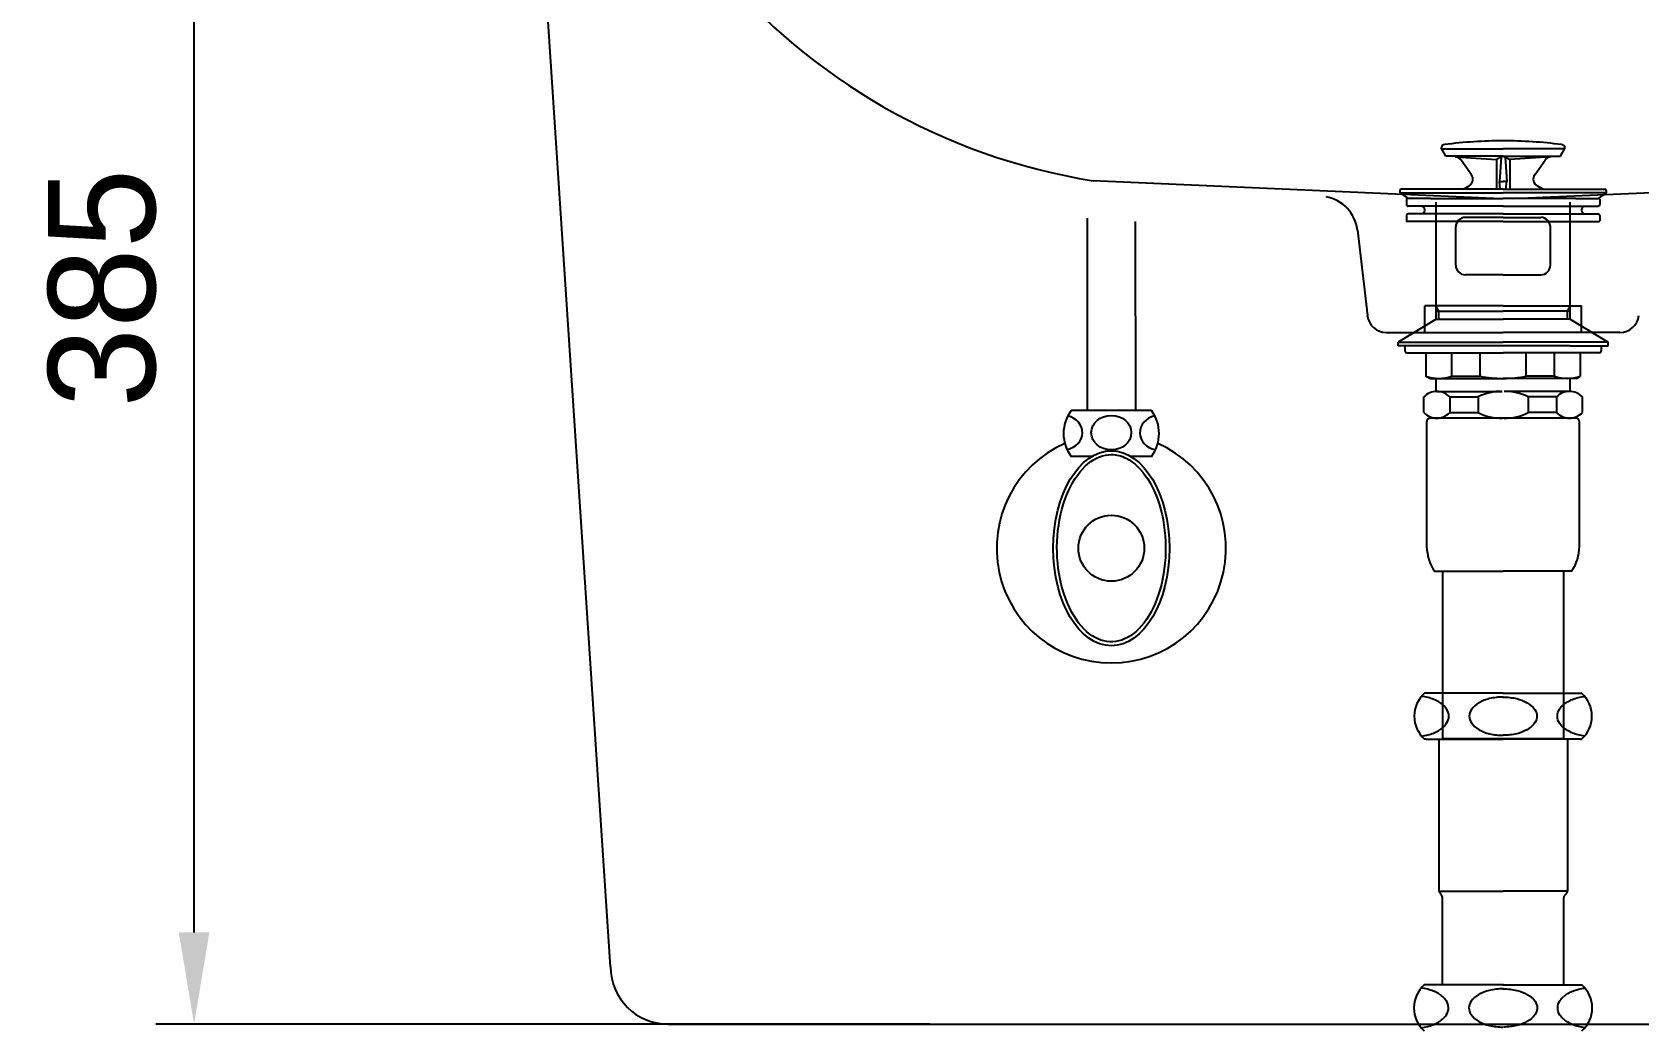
# Model space of a CAD drawing. Header units: millimetres. Extents: x 9101 to 11526, y -274 to 3156.
# Drawn here: x 9547.6 to 9967.9, y 930.3 to 1191.5 of the extents above; entities that cross this region are included whole.
import ezdxf
from ezdxf.lldxf.tags import DXFTag

# ---------------------------------------------------------------- set-up
doc = ezdxf.new("R2010")
doc.units = ezdxf.units.MM
doc.header["$LTSCALE"] = 0.2
for name, color, linetype in [('2', 2, 'HIDDEN'), ('3', 3, 'Continuous'), ('4', 4, 'Continuous'), ('6', 6, 'Continuous'), ('7', 7, 'Continuous')]:
    doc.layers.add(name, color=color, linetype=linetype)
doc.styles.add('h', font='', dxfattribs={"height": 28})
doc.styles.get('h').set_extended_font_data('Haansoft Batang')
tags = doc.linetypes.add('HIDDEN', pattern=[9.525, 6.35, -3.175]).pattern_tags.tags
tags[6:7] = [DXFTag(74, 4), DXFTag(75, 0), DXFTag(340, '0'), DXFTag(46, 1.0), DXFTag(50, 0.0), DXFTag(44, 0.0), DXFTag(45, 0.0)]
tags[4:5] = [DXFTag(74, 4), DXFTag(75, 0), DXFTag(340, '0'), DXFTag(46, 1.0), DXFTag(50, 0.0), DXFTag(44, 0.0), DXFTag(45, 0.0)]
doc.dimstyles.new('AM_ISO$0', dxfattribs={"dimtxt": 28, "dimasz": 24, "dimexe": 10, "dimexo": 0, "dimgap": 10, "dimtad": 1, "dimdec": 0, "dimdsep": 46, "dimtxsty": 'h', "dimcen": -5, "dimclrd": 256, "dimclre": 256, "dimclrt": 256, "dimadec": 0, "dimazin": 2, "dimtp": 0.1, "dimtm": 0.1, "dimtfac": 0.71, "dimtdec": 0, "dimtmove": 0, "dimatfit": 3, "dimfxl": 0, "dimlwd": -1, "dimlwe": -1, "dimarcsym": 0})

# ---------------------------------------------------------------- blocks, each defined once
blk = doc.blocks.new('*D22')
at = {"linetype": 'ByBlock'}
for p, q in [((9644.99, 1317.05), (9579.96, 1317.05)), ((9589.96, 956.03), (9589.96, 1293.05)), ((9782.46, 932.03), (9579.96, 932.03))]:
    blk.add_line(p, q, dxfattribs=at)
for points in [[(9585.96, 1293.05), (9593.96, 1293.05), (9589.96, 1317.05)], [(9585.96, 956.03), (9593.96, 956.03), (9589.96, 932.03)]]:
    blk.add_solid(points)
at = {"layer": 'Defpoints', "color": 0}
for p in [(9589.96, 1317.05), (9644.99, 1317.05, 0), (9782.46, 932.03)]:
    blk.add_point(p, dxfattribs=at)
at = {"insert": (9565.96, 1124.54), "char_height": 28, "attachment_point": 5, "rotation": 90, "style": 'h'}
blk.add_mtext('385', dxfattribs=at)

msp = doc.modelspace()

# ---------------------------------------------------------------- linework, layer by layer
for p, q in [((9698.92, 947.03), (9674.88, 1311.43, 1.6)), ((9713.92, 932.03), (10150.91, 932.03))]:
    msp.add_line(p, q)
at = {"elevation": 0}
msp.add_lwpolyline([(9916.14, 966.03), (9915.62, 966.79)], dxfattribs=at)
msp.add_arc((9713.92, 947.03), 15, 180, 270)
at = {"layer": '2', "color": 0}
for p, q in [((9930.02, 1147.95), (9825.19, 1152.6, 0)), ((9934.81, 1147.95), (10039.64, 1152.6, 0)), ((9894.28, 1139.73), (9896.9, 1117.35)), ((9932.42, 1119.93), (9911.92, 1119.93)), ((9911.92, 1112.93), (9911.92, 1119.93)), ((9932.42, 1119.93), (9952.92, 1119.93)), ((9952.92, 1112.93), (9952.92, 1119.93)), ((9901.86, 1112.93), (9911.92, 1112.93)), ((9911.92, 1112.93), (9932.42, 1112.93)), ((9952.92, 1112.93), (9932.42, 1112.93)), ((9962.97, 1112.93), (9952.92, 1112.93))]:
    msp.add_line(p, q, dxfattribs=at)
for centre, radius, start, end in [((9850.91, 1312.83, 4.84), 162.28, 179.3976, 260.8801), ((9884.35, 1138.56), 10, 6.6755, 80.0159), ((9901.86, 1117.93), 5, 186.6755, 270), ((9962.97, 1117.93), 5, 270, 353.3245)]:
    msp.add_arc(centre, radius, start, end, dxfattribs=at)
at = {"layer": '3', "color": 0}
for p, q in [((9917.42, 1159.06), (9916.18, 1161.2)), ((9916.3, 1161), (9932.42, 1161)), ((9948.53, 1161), (9932.42, 1161)), ((9947.42, 1159.06), (9948.65, 1161.2)), ((9932.42, 1159.06), (9917.42, 1159.06)), ((9919.93, 1158.88), (9930.67, 1158.18)), ((9924.14, 1154.19), (9921.42, 1158.04)), ((9932.42, 1159.06), (9930.67, 1158.18)), ((9930.67, 1158.18), (9930.67, 1150.46)), ((9931.9, 1158.8), (9931.47, 1152.39)), ((9932.42, 1159.06), (9947.42, 1159.06)), ((9932.42, 1159.06), (9934.17, 1158.18)), ((9932.93, 1158.8), (9933.37, 1152.39)), ((9944.9, 1158.88), (9934.17, 1158.18)), ((9934.17, 1158.18), (9934.17, 1150.46)), ((9940.69, 1154.19), (9943.41, 1158.04)), ((9931.67, 1150.46), (9931.47, 1152.42)), ((9931.47, 1152.42), (9932.42, 1152.42)), ((9933.37, 1152.42), (9932.42, 1152.42)), ((9933.16, 1150.46), (9933.37, 1152.42)), ((9905.42, 1150.06), (9905.42, 1149.46)), ((9905.42, 1149.46), (9932.42, 1149.46)), ((9905.42, 1149.46), (9907.56, 1147.96)), ((9915.12, 1150.46), (9905.82, 1150.46)), ((9907.11, 1147.76), (9907.11, 1146.46)), ((9913.42, 1147.96), (9907.31, 1147.96)), ((9913.42, 1147.96), (9932.42, 1147.96)), ((9932.42, 1150.46), (9915.12, 1150.46)), ((9922.06, 1150.46), (9923.51, 1151.3)), ((9932.42, 1150.46), (9949.72, 1150.46)), ((9959.42, 1149.46), (9932.42, 1149.46)), ((9951.42, 1147.96), (9932.42, 1147.96)), ((9942.77, 1150.46), (9941.32, 1151.3)), ((9949.72, 1150.46), (9959.02, 1150.46)), ((9951.42, 1147.96), (9957.52, 1147.96)), ((9959.42, 1149.46), (9957.27, 1147.96)), ((9957.72, 1147.76), (9957.72, 1146.46)), ((9959.42, 1150.06), (9959.42, 1149.46)), ((9907.11, 1143.46), (9907.11, 1142.16)), ((9932.42, 1145.96), (9907.61, 1145.96)), ((9932.42, 1143.96), (9907.61, 1143.96)), ((9914.92, 1116.43), (9914.92, 1147.03)), ((9932.42, 1145.96), (9957.22, 1145.96)), ((9932.42, 1143.96), (9957.22, 1143.96)), ((9949.92, 1116.43), (9949.92, 1147.03)), ((9957.72, 1143.46), (9957.72, 1142.16)), ((9932.42, 1141.96), (9907.31, 1141.96)), ((9920.04, 1130.53), (9920.04, 1140.53)), ((9932.42, 1143.03), (9922.54, 1143.03)), ((9932.42, 1143.03), (9942.29, 1143.03)), ((9932.42, 1141.96), (9957.52, 1141.96)), ((9944.79, 1130.53), (9944.79, 1140.53)), ((9932.42, 1128.03), (9922.54, 1128.03)), ((9932.42, 1128.03), (9942.29, 1128.03)), ((9915.62, 1118.53), (9914.92, 1119.74)), ((9914.92, 1118.53), (9932.42, 1118.53)), ((9915.62, 1116.43), (9915.62, 1118.53)), ((9949.92, 1118.53), (9932.42, 1118.53)), ((9949.22, 1118.53), (9949.92, 1119.74)), ((9949.22, 1116.43), (9949.22, 1118.53)), ((9914.92, 1116.43), (9904.92, 1110.43)), ((9914.92, 1116.43), (9932.42, 1116.43)), ((9949.92, 1116.43), (9932.42, 1116.43)), ((9949.92, 1116.43), (9959.92, 1110.43)), ((9904.92, 1110.43), (9932.42, 1110.43)), ((9904.92, 1109.43), (9904.92, 1110.43)), ((9959.92, 1110.43), (9932.42, 1110.43)), ((9959.92, 1109.43), (9959.92, 1110.43)), ((9914.92, 1109.43), (9904.92, 1109.43)), ((9906.72, 1109.43), (9906.72, 1108.13)), ((9907.22, 1107.63), (9912.22, 1107.63)), ((9912.22, 1107.63), (9932.42, 1107.63)), ((9912.22, 1107.63), (9912.22, 1101.51)), ((9949.92, 1109.43), (9914.92, 1109.43)), ((9919, 1101.51), (9919, 1107.63)), ((9926.4, 1101.51), (9926.4, 1107.63)), ((9952.61, 1107.63), (9932.42, 1107.63)), ((9938.43, 1101.51), (9938.43, 1107.63)), ((9945.83, 1101.51), (9945.83, 1107.63)), ((9949.92, 1109.43), (9959.92, 1109.43)), ((9952.61, 1107.63), (9952.61, 1101.51)), ((9957.61, 1107.63), (9952.61, 1107.63)), ((9958.11, 1109.43), (9958.11, 1108.13)), ((9913.22, 1100.93), (9912.22, 1101.51)), ((9919, 1101.51), (9926.4, 1101.51)), ((9945.83, 1101.51), (9938.43, 1101.51)), ((9951.61, 1100.93), (9952.61, 1101.51)), ((9913.22, 1100.93), (9914.62, 1100.93)), ((9914.62, 1100.93), (9932.42, 1100.93)), ((9914.92, 1097.52), (9914.92, 1100.93)), ((9915.06, 1097.53), (9932.17, 1097.53)), ((9950.21, 1100.93), (9932.42, 1100.93)), ((9949.77, 1097.53), (9932.66, 1097.53)), ((9949.92, 1097.52), (9949.92, 1100.93)), ((9951.61, 1100.93), (9950.21, 1100.93)), ((9911.67, 1091.97), (9911.67, 1096.08)), ((9918.45, 1096.08), (9925.85, 1096.08)), ((9918.45, 1096.08), (9918.45, 1091.97)), ((9925.85, 1096.08), (9925.85, 1091.97)), ((9938.98, 1096.08), (9938.98, 1091.97)), ((9946.38, 1096.08), (9938.98, 1096.08)), ((9946.38, 1096.08), (9946.38, 1091.97)), ((9953.16, 1091.97), (9953.16, 1096.08)), ((9912.42, 1056.92), (9912.42, 1089.53)), ((9932.42, 1090.53), (9913.42, 1090.53)), ((9918.45, 1091.97), (9925.85, 1091.97)), ((9949.77, 1090.53), (9932.42, 1090.53)), ((9946.38, 1091.97), (9938.98, 1091.97)), ((9949.22, 1090.53), (9949.77, 1090.53)), ((9949.77, 1090.53), (9950.17, 1090.53)), ((9951.42, 1090.53), (9949.92, 1090.53)), ((9952.42, 1056.92), (9952.42, 1089.53)), ((9952.42, 1084.16), (9952.42, 1089.53)), ((9914.42, 1050.53), (9932.42, 1050.53)), ((9916.54, 1050.53, 0), (9916.54, 1006.74, 0)), ((9950.42, 1050.53), (9932.42, 1050.53)), ((9948.29, 1006.74, 0), (9948.29, 1050.53, 0)), ((9916.54, 1006.74, 0), (9948.29, 1006.74, 0))]:
    msp.add_line(p, q, dxfattribs=at)
for centre, radius, start, end in [((9917.27, 1161), 1.1, 97.3204, 169.4262), ((9932.42, 1043.06), 120, 90, 97.3204), ((9932.42, 1043.06), 120, 82.6796, 90), ((9947.57, 1161), 1.1, 10.5738, 82.6796), ((9919.79, 1156.89), 2, 35.2023, 86.2618), ((9945.04, 1156.89), 2, 93.7382, 144.7977), ((9922.51, 1153.03), 2, 300, 35.2023), ((9942.32, 1153.03), 2, 144.7977, 240), ((9905.82, 1150.06), 0.4, 90, 180), ((9907.31, 1147.76), 0.2, 90, 180), ((9957.52, 1147.76), 0.2, 0, 90), ((9959.02, 1150.06), 0.4, 0, 90), ((9907.61, 1146.46), 0.5, 180, 270), ((9907.61, 1143.46), 0.5, 90, 180), ((9910.92, 1144.96), 1, 270, 90), ((9953.92, 1144.96), 1, 90, 270), ((9957.22, 1146.46), 0.5, 270, 0), ((9957.22, 1143.46), 0.5, 0, 90), ((9907.31, 1142.16), 0.2, 180, 270), ((9922.54, 1140.53), 2.5, 90, 180), ((9942.29, 1140.53), 2.5, 0, 90), ((9957.52, 1142.16), 0.2, 270, 0), ((9922.54, 1130.53), 2.5, 180, 270), ((9942.29, 1130.53), 2.5, 270, 0), ((9907.22, 1108.13), 0.5, 180, 270), ((9957.61, 1108.13), 0.5, 270, 0), ((9915.61, 1111.11), 10.18, 250.5679, 289.4321), ((9932.22, 1130.38), 29.46, 258.5956, 270.3737), ((9932.61, 1130.38), 29.46, 269.6263, 281.4044), ((9949.22, 1111.11), 10.18, 250.5679, 289.4321), ((9915.06, 1092.82), 4.7, 43.9409, 136.0591), ((9931.95, 1083.92), 13.61, 89.0643, 116.6472), ((9932.88, 1083.92), 13.61, 63.3528, 90.9357), ((9949.77, 1092.82), 4.7, 43.9409, 136.0591), ((9915.06, 1095.23), 4.7, 223.9409, 316.0591), ((9913.42, 1089.53), 1, 90, 180), ((9931.95, 1104.13), 13.61, 243.3528, 270.9357), ((9932.88, 1104.13), 13.61, 269.0643, 296.6472), ((9949.77, 1095.23), 4.7, 223.9409, 316.0591), ((9951.42, 1089.53), 1, 0, 90), ((9925.4, 1057.47), 13, 182.42, 212.3), ((9939.43, 1057.47), 13, 327.7, 357.58)]:
    msp.add_arc(centre, radius, start, end, dxfattribs=at)
at = {"layer": '4', "color": 0}
for p, q in [((9916.17, 1018.57, 0), (9911.87, 1018.57, 0)), ((9932.42, 1018.57, 0), (9916.17, 1018.57, 0)), ((9932.42, 1018.57, 0), (9948.67, 1018.57, 0)), ((9948.67, 1018.57, 0), (9952.96, 1018.57, 0)), ((9912.27, 1006.57, 0), (9911.87, 1006.57, 0)), ((9912.27, 1006.57, 0), (9932.42, 1006.57, 0)), ((9915.62, 1006.57, 0), (9915.62, 966.79, 0)), ((9952.57, 1006.57, 0), (9932.42, 1006.57, 0)), ((9949.22, 1006.57, 0), (9949.22, 966.79, 0)), ((9952.57, 1006.57, 0), (9952.96, 1006.57, 0)), ((9915.62, 966.79, 0), (9932.42, 966.79, 0)), ((9949.22, 966.79, 0), (9932.42, 966.79, 0)), ((9916.54, 942.27, 0), (9916.54, 965.15, 0)), ((9948.29, 942.27, 0), (9948.29, 965.15, 0)), ((9916.54, 942.27, 0), (9911.8, 942.27, 0)), ((9932.34, 942.27, 0), (9916.54, 942.27, 0)), ((9932.34, 942.27, 0), (9932.42, 942.27, 0)), ((9932.49, 942.27, 0), (9932.42, 942.27, 0)), ((9932.49, 942.27, 0), (9948.29, 942.27, 0)), ((9948.29, 942.27, 0), (9953.03, 942.27, 0))]:
    msp.add_line(p, q, dxfattribs=at)
at = {"layer": '4', "color": 0, "elevation": 0}
for points in [[(9918.22, 1012.57, 0.155217), (9917.63, 1014.43, 0.106747), (9915.57, 1016.32, 0.073043), (9912.8, 1017.44, 0.028511), (9911.07, 1017.76, 0.059523)], [(9932.42, 1017.57, 0.057537), (9928.86, 1017.16, 0.071219), (9926.16, 1016.11, 0.106373), (9924.14, 1014.31, 0.159483)], [(9932.42, 1017.57, -0.057537), (9935.97, 1017.16, -0.071219), (9938.67, 1016.11, -0.106373), (9940.7, 1014.31, -0.159483)], [(9946.61, 1012.57, -0.155217), (9947.2, 1014.43, -0.106747), (9949.26, 1016.32, -0.073043), (9952.03, 1017.44, -0.028511), (9953.76, 1017.76, -0.059523)], [(9924.14, 1014.31, 0.32729), (9924.14, 1010.84, 0.106373), (9926.16, 1009.04, 0.071219), (9928.86, 1007.98, 0.057537), (9932.42, 1007.57, 0.057537)], [(9940.7, 1014.31, -0.32729), (9940.7, 1010.84, -0.106373), (9938.67, 1009.04, -0.071219), (9935.97, 1007.98, -0.057537), (9932.42, 1007.57, -0.057537)], [(9911.07, 1007.39, 0.028511), (9912.8, 1007.71, 0.073043), (9915.57, 1008.83, 0.106747), (9917.63, 1010.72, 0.155217), (9918.22, 1012.57, 0.155217)], [(9953.76, 1007.39, -0.028511), (9952.03, 1007.71, -0.073043), (9949.26, 1008.83, -0.106747), (9947.2, 1010.72, -0.155217), (9946.61, 1012.57, -0.155217)], [(9916.54, 939.26, 0.049056), (9915.49, 940.02, 0.073043), (9912.72, 941.14, 0.028511), (9910.99, 941.46)], [(9918.14, 936.27, 0.130944), (9917.49, 938.18, 0.054411), (9916.54, 939.26, 0.054411)], [(9924.06, 938.01, 0.32729), (9924.06, 934.54, 0.106373), (9926.08, 932.74, 0.071219), (9928.78, 931.68, 0.057537), (9932.34, 931.27, 0.057537)], [(9932.42, 941.27, 0.05879), (9928.78, 940.86, 0.071219), (9926.08, 939.81, 0.106373), (9924.06, 938.01, 0.159483)], [(9932.42, 941.27, -0.05879), (9936.05, 940.86, -0.071219), (9938.75, 939.81, -0.106373), (9940.77, 938.01, -0.159483)], [(9940.77, 938.01, -0.32729), (9940.77, 934.54, -0.106373), (9938.75, 932.74, -0.071219), (9936.05, 931.68, -0.057537), (9932.49, 931.27, -0.057537)], [(9946.69, 936.27, -0.155217), (9947.28, 938.13, -0.05495), (9948.24, 939.22, -0.05495)], [(9948.29, 939.26, -0.049056), (9949.34, 940.02, -0.073043), (9952.11, 941.14, -0.028511), (9953.84, 941.46)], [(9910.99, 931.09, 0.028511), (9912.72, 931.41, 0.073043), (9915.49, 932.53, 0.052124), (9916.6, 933.34, 0.049056)], [(9916.6, 933.34, 0.054321), (9917.55, 934.42, 0.155217), (9918.14, 936.27)], [(9948.23, 933.34, -0.054539), (9947.28, 934.42, -0.155217), (9946.69, 936.27)], [(9953.84, 931.09, -0.028511), (9952.11, 931.41, -0.073043), (9949.34, 932.53, -0.049056), (9948.29, 933.29, -0.049056)]]:
    msp.add_lwpolyline(points, format="xyb", dxfattribs=at)
at = {"layer": '4', "color": 0}
for centre, radius, start, end in [((9917.17, 1012.57, 0), 8, 131.4096, 228.5904), ((9947.67, 1012.57, 0), 8, 311.4096, 48.5904), ((9948.22, 966.79, 0), 1, 301.2974, 0), ((9915.03, 965, 0), 1.51, 5.7723, 42.817), ((9949.22, 965.15, 0), 0.925, 121.2974, 180), ((9917.09, 936.27, 0), 8, 131.4096, 228.5904), ((9947.74, 936.27, 0), 8, 311.4096, 48.5904)]:
    msp.add_arc(centre, radius, start, end, dxfattribs=at)
at = {"layer": '6', "color": 0}
for p, q in [((9823.57, 1142.86, 4.84), (9823.57, 1092.5, 0)), ((9836.12, 1141.94, 0), (9836.27, 1092.5, 0)), ((9836.27, 1092.5, 0), (9819.42, 1092.5, 0)), ((9840.42, 1092.5, 0), (9836.27, 1092.5, 0)), ((9824.78, 1080.5, 0), (9819.42, 1080.5, 0)), ((9840.42, 1080.5, 0), (9835.06, 1080.5, 0))]:
    msp.add_line(p, q, dxfattribs=at)
msp.add_circle((9829.92, 1056.5, 0), 8.62, dxfattribs=at)
for centre, radius, start, end in [((9827.42, 1086.5, 0), 10, 143.1301, 216.8699), ((9832.42, 1086.5, 0), 10, 323.1301, 36.8699), ((9829.92, 1056.5, 0), 30, 113.9173, 66.0827)]:
    msp.add_arc(centre, radius, start, end, dxfattribs=at)
for centre, major_axis, start_param, end_param in [((9817.14, 1086.73, 0), (-5.23, 0), 1.800504, 4.443058), ((9842.6, 1086.73, 0), (5.23, 0), 1.824119, 4.49897)]:
    msp.add_ellipse(centre, major_axis=major_axis, ratio=0.866391, start_param=start_param, end_param=end_param, dxfattribs=at)
for centre, major_axis, ratio in [((9829.92, 1086.73, 0), (5.23, 0), 0.866391), ((9829.92, 1056.5, 0), (0, 25.5), 0.596529)]:
    msp.add_ellipse(centre, major_axis=major_axis, ratio=ratio, dxfattribs=at)
msp.add_open_spline([(9829.92, 1081, 0), (9827.84, 1081, 0), (9825.74, 1080.2, 0), (9821.84, 1076.95, 0), (9820.07, 1074.51, 0), (9817.34, 1068.48, 0), (9816.39, 1064.9, 0), (9815.54, 1057.39, 0), (9815.64, 1053.46, 0), (9816.87, 1046.1, 0), (9818, 1042.68, 0), (9821.02, 1037.09, 0), (9822.89, 1034.93, 0), (9826.9, 1032.29, 0), (9829, 1031.79, 0), (9833.16, 1032.39, 0), (9835.24, 1033.51, 0), (9838.99, 1037.34, 0), (9840.64, 1040.05, 0), (9843.06, 1046.47, 0), (9843.82, 1050.18, 0), (9844.28, 1057.79, 0), (9843.98, 1061.69, 0), (9842.38, 1068.84, 0), (9841.08, 1072.07, 0), (9837.81, 1077.18, 0), (9835.84, 1079.04, 0), (9832.52, 1080.69, 0), (9831.22, 1081, 0), (9829.92, 1081, 0)], degree=3, knots=[0, 0, 0, 0, 0.46111, 0.46111, 0.922219, 0.922219, 1.383329, 1.383329, 1.844439, 1.844439, 2.305549, 2.305549, 2.766658, 2.766658, 3.227768, 3.227768, 3.688878, 3.688878, 4.149988, 4.149988, 4.611097, 4.611097, 5.072207, 5.072207, 5.533317, 5.533317, 5.994427, 5.994427, 6.283185, 6.283185, 6.283185, 6.283185], dxfattribs=at)
at = {"layer": '7', "color": 0, "extrusion": (0, 1, 0)}
for p, q in [((9932.42, 1145.77, -14.18), (9932.42, 1145.77, 445.82)), ((9932.42, 1145.77, 445.82), (9932.42, 1145.77, -14.18)), ((9932.42, 1145.77, -14.18), (9932.42, 1145.77, 445.82)), ((9932.42, 1145.77, 445.82), (9932.42, 1145.77, -14.18)), ((9932.42, 1145.77, 20), (9932.42, 1145.77, 0)), ((9932.42, 1145.77, 20), (9932.42, 1145.77, 0)), ((9932.42, 1145.77, 20), (9932.42, 1145.77, 0)), ((9932.42, 1145.77, 20), (9932.42, 1145.77, 0)), ((9932.42, 1145.77, -14.18), (9932.42, 1145.77, -14.18)), ((9932.42, 1145.77, -14.18), (9932.42, 1145.77, -14.18)), ((9932.42, 1145.77, -14.18), (9932.42, 1145.77, -14.18)), ((9932.42, 1145.77, -14.18), (9932.42, 1145.77, -14.18)), ((9932.42, 1145.77, 0), (9932.42, 1145.77, -14.18)), ((9932.42, 1145.77, 0), (9932.42, 1145.77, -14.18)), ((9932.42, 1145.77, 0), (9932.42, 1145.77, -14.18)), ((9932.42, 1145.77, 0), (9932.42, 1145.77, -14.18)), ((9932.42, 1145.77, 445.82), (9932.42, 1145.77, 445.82)), ((9932.42, 1145.77, 445.82), (9932.42, 1145.77, 445.82)), ((9932.42, 1145.77, 445.82), (9932.42, 1145.77, 445.82)), ((9932.42, 1145.77, 445.82), (9932.42, 1145.77, 445.82)), ((9932.42, 1145.77, 410.51), (9932.42, 1145.77, 445.82)), ((9932.42, 1145.77, 410.51), (9932.42, 1145.77, 445.82))]:
    msp.add_line(p, q, dxfattribs=at)
at = {"layer": '7', "color": 0}
for points, knots in [([(9932.42, 1145.77, 381.33), (9932.42, 1145.77, 320.01), (9932.42, 1145.77, 258.69), (9932.42, 1145.77, 138.24), (9932.42, 1145.77, 79.12), (9932.42, 1145.77, 20)], [0, 0, 0, 0, 0.509144, 0.509144, 1, 1, 1, 1]), ([(9932.42, 1145.77, 381.33), (9932.42, 1145.77, 320.01), (9932.42, 1145.77, 258.69), (9932.42, 1145.77, 138.24), (9932.42, 1145.77, 79.12), (9932.42, 1145.77, 20)], [0, 0, 0, 0, 0.509144, 0.509144, 1, 1, 1, 1]), ([(9932.42, 1145.77, 381.33), (9932.42, 1145.77, 320.01), (9932.42, 1145.77, 258.69), (9932.42, 1145.77, 138.24), (9932.42, 1145.77, 79.12), (9932.42, 1145.77, 20)], [0, 0, 0, 0, 0.509144, 0.509144, 1, 1, 1, 1]), ([(9932.42, 1145.77, 381.33), (9932.42, 1145.77, 320.01), (9932.42, 1145.77, 258.69), (9932.42, 1145.77, 138.24), (9932.42, 1145.77, 79.12), (9932.42, 1145.77, 20)], [0, 0, 0, 0, 0.509144, 0.509144, 1, 1, 1, 1]), ([(9932.42, 1145.77, 410.51), (9932.42, 1145.77, 410.51), (9932.42, 1145.77, 410.6), (9932.42, 1145.77, 410.98), (9932.42, 1145.77, 411.25), (9932.42, 1145.77, 411.56)], [0, 0, 0, 0, 0.535587, 0.535587, 1, 1, 1, 1]), ([(9932.42, 1145.77, 410.51), (9932.42, 1145.77, 410.51), (9932.42, 1145.77, 410.6), (9932.42, 1145.77, 410.98), (9932.42, 1145.77, 411.25), (9932.42, 1145.77, 411.56)], [0, 0, 0, 0, 0.535587, 0.535587, 1, 1, 1, 1]), ([(9932.42, 1145.77, 410.51), (9932.42, 1145.77, 410.51), (9932.42, 1145.77, 410.6), (9932.42, 1145.77, 410.98), (9932.42, 1145.77, 411.25), (9932.42, 1145.77, 411.56)], [0, 0, 0, 0, 0.535587, 0.535587, 1, 1, 1, 1]), ([(9932.42, 1145.77, 410.51), (9932.42, 1145.77, 410.51), (9932.42, 1145.77, 410.6), (9932.42, 1145.77, 410.98), (9932.42, 1145.77, 411.25), (9932.42, 1145.77, 411.56)], [0, 0, 0, 0, 0.535587, 0.535587, 1, 1, 1, 1]), ([(9932.42, 1145.77, 381.33), (9932.42, 1145.77, 385.34), (9932.42, 1145.77, 389.33), (9932.42, 1145.77, 396.64), (9932.42, 1145.77, 400.03), (9932.42, 1145.77, 405.62), (9932.42, 1145.77, 407.86), (9932.42, 1145.77, 410.85), (9932.42, 1145.77, 411.61), (9932.42, 1145.77, 411.56)], [0, 0, 0, 0, 0.25, 0.25, 0.5, 0.5, 0.75, 0.75, 1, 1, 1, 1]), ([(9932.42, 1145.77, 381.33), (9932.42, 1145.77, 385.34), (9932.42, 1145.77, 389.33), (9932.42, 1145.77, 396.64), (9932.42, 1145.77, 400.03), (9932.42, 1145.77, 405.62), (9932.42, 1145.77, 407.86), (9932.42, 1145.77, 410.85), (9932.42, 1145.77, 411.61), (9932.42, 1145.77, 411.56)], [0, 0, 0, 0, 0.25, 0.25, 0.5, 0.5, 0.75, 0.75, 1, 1, 1, 1]), ([(9932.42, 1145.77, 381.33), (9932.42, 1145.77, 385.34), (9932.42, 1145.77, 389.33), (9932.42, 1145.77, 396.64), (9932.42, 1145.77, 400.03), (9932.42, 1145.77, 405.62), (9932.42, 1145.77, 407.86), (9932.42, 1145.77, 410.85), (9932.42, 1145.77, 411.61), (9932.42, 1145.77, 411.56)], [0, 0, 0, 0, 0.25, 0.25, 0.5, 0.5, 0.75, 0.75, 1, 1, 1, 1]), ([(9932.42, 1145.77, 381.33), (9932.42, 1145.77, 385.34), (9932.42, 1145.77, 389.33), (9932.42, 1145.77, 396.64), (9932.42, 1145.77, 400.03), (9932.42, 1145.77, 405.62), (9932.42, 1145.77, 407.86), (9932.42, 1145.77, 410.85), (9932.42, 1145.77, 411.61), (9932.42, 1145.77, 411.56)], [0, 0, 0, 0, 0.25, 0.25, 0.5, 0.5, 0.75, 0.75, 1, 1, 1, 1])]:
    msp.add_open_spline(points, degree=3, knots=knots, dxfattribs=at)
for points, degree in [([(9932.42, 1145.77, 0), (9932.42, 1145.77)], 1), ([(9932.42, 1145.77, 0), (9932.42, 1145.77)], 1), ([(9932.42, 1145.77, 0), (9932.42, 1145.77)], 1), ([(9932.42, 1145.77, 0), (9932.42, 1145.77)], 1), ([(9932.42, 1145.77, -14.18), (9932.42, 1145.77, -9.46), (9932.42, 1145.77, -4.73), (9932.42, 1145.77, 0)], 3), ([(9932.42, 1145.77, -14.18), (9932.42, 1145.77, -9.46), (9932.42, 1145.77, -4.73), (9932.42, 1145.77, 0)], 3), ([(9932.42, 1145.77, -14.18), (9932.42, 1145.77, -9.46), (9932.42, 1145.77, -4.73), (9932.42, 1145.77, 0)], 3), ([(9932.42, 1145.77, -14.18), (9932.42, 1145.77, -9.46), (9932.42, 1145.77, -4.73), (9932.42, 1145.77, 0)], 3)]:
    msp.add_open_spline(points, degree=degree, dxfattribs=at)

# ---------------------------------------------------------------- dimensions: what is measured, and where the dimension line sits
dim = msp.add_linear_dim(base=(9589.96, 1317.05), p1=(9782.46, 932.03), p2=(9644.99, 1317.05, 0), angle=90, dimstyle='AM_ISO$0')
dim.commit()
dim.dimension.update_dxf_attribs({"geometry": '*D22', "text_midpoint": (9565.96, 1124.54)})

doc.saveas('drawing.dxf')
